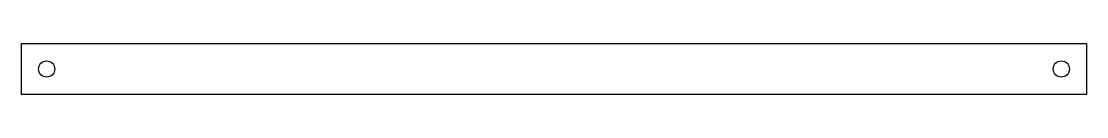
# Model space of a CAD drawing. Header units: millimetres. Extents: x -105 to 105, y -5 to 5.
import ezdxf

# ---------------------------------------------------------------- set-up
doc = ezdxf.new("R2010")
doc.units = ezdxf.units.MM

msp = doc.modelspace()

# ---------------------------------------------------------------- linework, layer by layer
at = {"color": 7, "linetype": 'Continuous', "lineweight": 25}
for p, q in [((105, 5), (-105, 5)), ((-105, 5), (-105, -5)), ((105, -5), (105, 5)), ((-105, -5), (105, -5))]:
    msp.add_line(p, q, dxfattribs=at)
for centre in [(-100, 0), (100, 0)]:
    msp.add_circle(centre, 1.6, dxfattribs=at)

doc.saveas('drawing.dxf')
